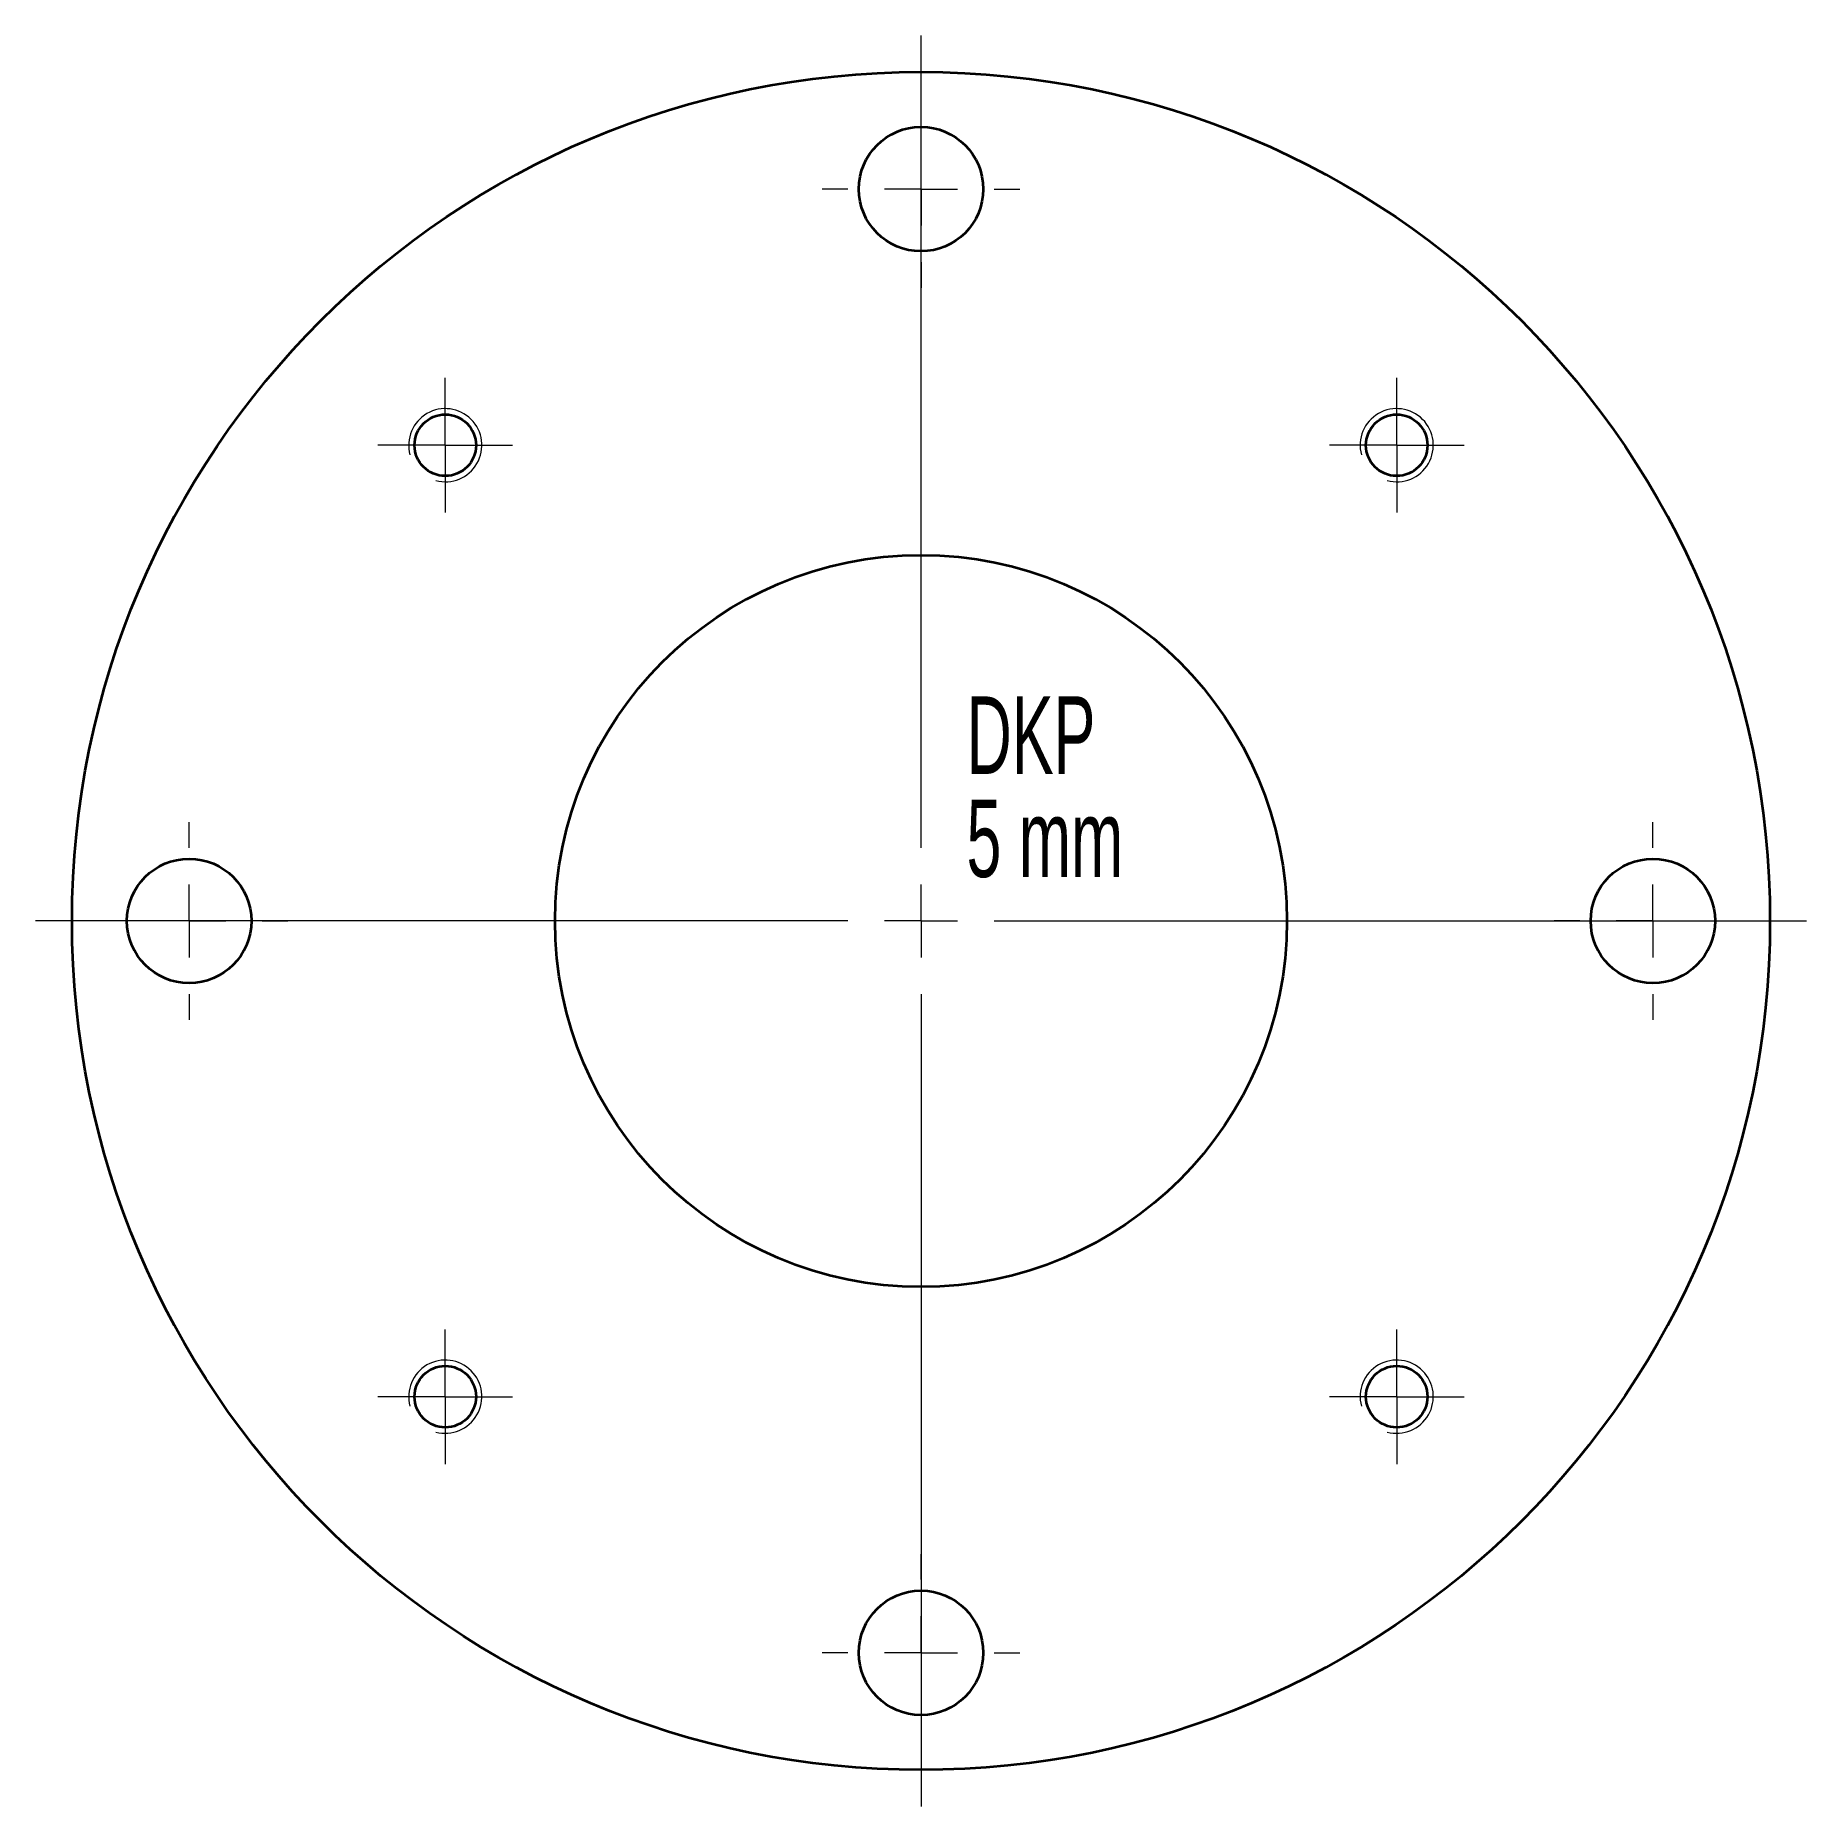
# Model space of a CAD drawing. Header units: millimetres. Extents: x -127 to -6, y 41 to 162.
import ezdxf

# ---------------------------------------------------------------- set-up
doc = ezdxf.new("R2010")
doc.units = ezdxf.units.MM
doc.styles.add('SLDTEXTSTYLE0', font='TXT', dxfattribs={"width": 0.605})

# ---------------------------------------------------------------- blocks, each defined once
blk = doc.blocks.new('SW_NOTE_0')
at = {"color": 0, "linetype": 'Continuous', "lineweight": 0, "char_height": 5.292, "attachment_point": 1, "style": 'SLDTEXTSTYLE0'}
for s, insert in [('DKP', (0, 6.82)), ('5 mm', (0, -0.23))]:
    blk.add_mtext(s, dxfattribs=dict(at, insert=insert))
blk = doc.blocks.new('SW_CENTERMARKSYMBOL_0')
at = {"color": 0, "linetype": 'Continuous', "lineweight": 18}
for p, q in [((0, 5), (0, 60.5)), ((0, 0), (0, 2.5)), ((-5, 0), (-60.5, 0)), ((0, 0), (-2.5, 0)), ((0, 0), (0, -2.5)), ((0, 0), (2.5, 0)), ((5, 0), (60.5, 0)), ((0, -5), (0, -60.5))]:
    blk.add_line(p, q, dxfattribs=at)
blk = doc.blocks.new('SW_CENTERMARKSYMBOL_1')
at = {"color": 0, "linetype": 'Continuous', "lineweight": 18}
for p, q in [((0, 5), (0, 6.75)), ((0, 0), (0, 2.5)), ((-5, 0), (-6.75, 0)), ((0, 0), (-2.5, 0)), ((0, 0), (0, -2.5)), ((0, 0), (2.5, 0)), ((5, 0), (6.75, 0)), ((0, -5), (0, -6.75))]:
    blk.add_line(p, q, dxfattribs=at)
blk = doc.blocks.new('SW_CENTERMARKSYMBOL_2')
at = {"color": 0, "linetype": 'Continuous', "lineweight": 18}
for p, q in [((0, 5), (0, 6.75)), ((0, 0), (0, 2.5)), ((-5, 0), (-6.75, 0)), ((0, 0), (-2.5, 0)), ((0, 0), (0, -2.5)), ((0, 0), (2.5, 0)), ((5, 0), (6.75, 0)), ((0, -5), (0, -6.75))]:
    blk.add_line(p, q, dxfattribs=at)
blk = doc.blocks.new('SW_CENTERMARKSYMBOL_3')
at = {"color": 0, "linetype": 'Continuous', "lineweight": 18}
for p, q in [((0, 5), (0, 6.75)), ((0, 0), (0, 2.5)), ((-5, 0), (-6.75, 0)), ((0, 0), (-2.5, 0)), ((0, 0), (0, -2.5)), ((0, 0), (2.5, 0)), ((5, 0), (6.75, 0)), ((0, -5), (0, -6.75))]:
    blk.add_line(p, q, dxfattribs=at)
blk = doc.blocks.new('SW_CENTERMARKSYMBOL_4')
at = {"color": 0, "linetype": 'Continuous', "lineweight": 18}
for p, q in [((0, 5), (0, 6.75)), ((0, 0), (0, 2.5)), ((-5, 0), (-6.75, 0)), ((0, 0), (-2.5, 0)), ((0, 0), (0, -2.5)), ((0, 0), (2.5, 0)), ((5, 0), (6.75, 0)), ((0, -5), (0, -6.75))]:
    blk.add_line(p, q, dxfattribs=at)
blk = doc.blocks.new('SW_CENTERMARKSYMBOL_5')
at = {"color": 0, "linetype": 'Continuous', "lineweight": 18}
for p, q in [((0, 2.5), (0, 4.6)), ((0, 0), (0, 2.5)), ((-2.5, 0), (-4.6, 0)), ((0, 0), (-2.5, 0)), ((0, 0), (0, -2.5)), ((0, 0), (2.5, 0)), ((2.5, 0), (4.6, 0)), ((0, -2.5), (0, -4.6))]:
    blk.add_line(p, q, dxfattribs=at)
blk = doc.blocks.new('SW_CENTERMARKSYMBOL_6')
at = {"color": 0, "linetype": 'Continuous', "lineweight": 18}
for p, q in [((0, 2.5), (0, 4.6)), ((0, 0), (0, 2.5)), ((-2.5, 0), (-4.6, 0)), ((0, 0), (-2.5, 0)), ((0, 0), (0, -2.5)), ((0, 0), (2.5, 0)), ((2.5, 0), (4.6, 0)), ((0, -2.5), (0, -4.6))]:
    blk.add_line(p, q, dxfattribs=at)
blk = doc.blocks.new('SW_CENTERMARKSYMBOL_7')
at = {"color": 0, "linetype": 'Continuous', "lineweight": 18}
for p, q in [((0, 2.5), (0, 4.6)), ((0, 0), (0, 2.5)), ((-2.5, 0), (-4.6, 0)), ((0, 0), (-2.5, 0)), ((0, 0), (0, -2.5)), ((0, 0), (2.5, 0)), ((2.5, 0), (4.6, 0)), ((0, -2.5), (0, -4.6))]:
    blk.add_line(p, q, dxfattribs=at)
blk = doc.blocks.new('SW_CENTERMARKSYMBOL_8')
at = {"color": 0, "linetype": 'Continuous', "lineweight": 18}
for p, q in [((0, 2.5), (0, 4.6)), ((0, 0), (0, 2.5)), ((-2.5, 0), (-4.6, 0)), ((0, 0), (-2.5, 0)), ((0, 0), (0, -2.5)), ((0, 0), (2.5, 0)), ((2.5, 0), (4.6, 0)), ((0, -2.5), (0, -4.6))]:
    blk.add_line(p, q, dxfattribs=at)

msp = doc.modelspace()

# ---------------------------------------------------------------- linework, layer by layer
at = {"color": 7, "linetype": 'Continuous', "lineweight": 35}
for centre, radius in [((-66.34, 101.64), 58), ((-66.34, 151.64), 4.25), ((-98.84, 134.14), 2.1), ((-33.84, 134.14), 2.1), ((-66.34, 101.64), 25), ((-116.34, 101.64), 4.25), ((-16.34, 101.64), 4.25), ((-98.84, 69.14), 2.1), ((-33.84, 69.14), 2.1), ((-66.34, 51.64), 4.25)]:
    msp.add_circle(centre, radius, dxfattribs=at)
at = {"color": 7, "linetype": 'Continuous', "lineweight": 18}
for centre in [(-98.84, 134.14), (-33.84, 134.14), (-98.84, 69.14), (-33.84, 69.14)]:
    msp.add_arc(centre, 2.5, 255, 195, dxfattribs=at)

# ---------------------------------------------------------------- block references
for name, p in [('SW_CENTERMARKSYMBOL_0', (-66.34, 101.64)), ('SW_CENTERMARKSYMBOL_1', (-66.34, 151.64)), ('SW_CENTERMARKSYMBOL_7', (-98.84, 134.14)), ('SW_CENTERMARKSYMBOL_8', (-33.84, 134.14)), ('SW_CENTERMARKSYMBOL_3', (-116.34, 101.64)), ('SW_CENTERMARKSYMBOL_4', (-16.34, 101.64)), ('SW_CENTERMARKSYMBOL_6', (-98.84, 69.14)), ('SW_CENTERMARKSYMBOL_5', (-33.84, 69.14)), ('SW_CENTERMARKSYMBOL_2', (-66.34, 51.64))]:
    msp.add_blockref(name, p, dxfattribs=at)
at = {"color": 7, "linetype": 'Continuous', "lineweight": 0}
msp.add_blockref('SW_NOTE_0', (-63.23, 110.16), dxfattribs=at)

doc.saveas('drawing.dxf')
